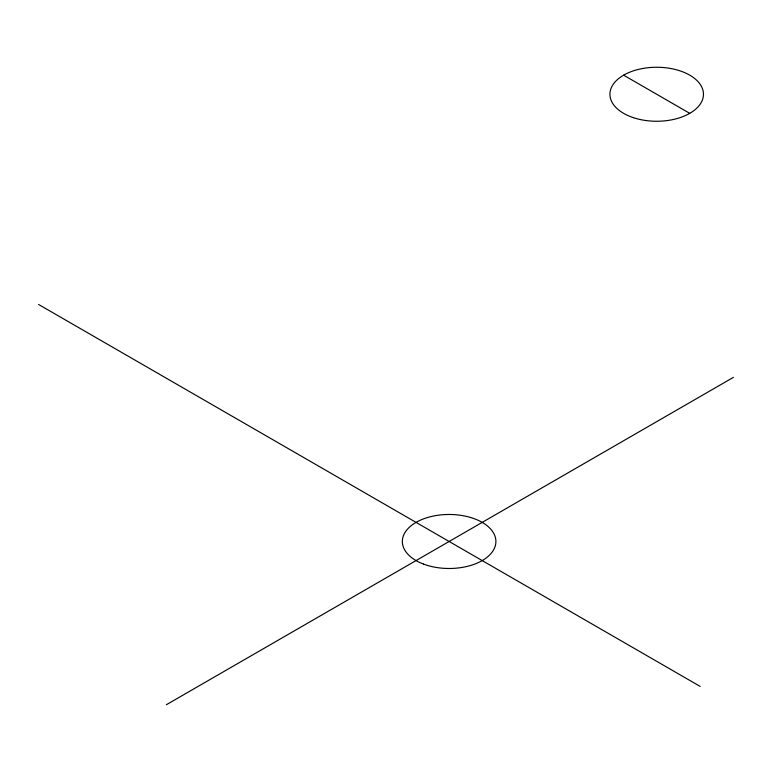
<?xml version="1.0" encoding="UTF-8"?>
<svg xmlns="http://www.w3.org/2000/svg" width="772" height="772" viewBox="0 0 772 772"><rect width="100%" height="100%" fill="white"/><g stroke="black" fill="none" stroke-linecap="round" stroke-linejoin="round"><path stroke-width="1.16" d="M166.337 704.749L733.4 377.363M623.612 75.164L689.763 113.359M38.6 304.467L700.175 686.424M633.301 117.643A46.783 27.01 0 0 0 703.466 94.261A46.783 27.01 0 0 0 633.301 70.87A46.783 27.01 0 0 0 633.301 117.643M423.558 564.1A46.783 27.01 0 0 0 495.836 542.957A46.783 27.01 0 0 0 427.997 517.385A46.783 27.01 0 0 0 423.558 564.1"/></g></svg>
